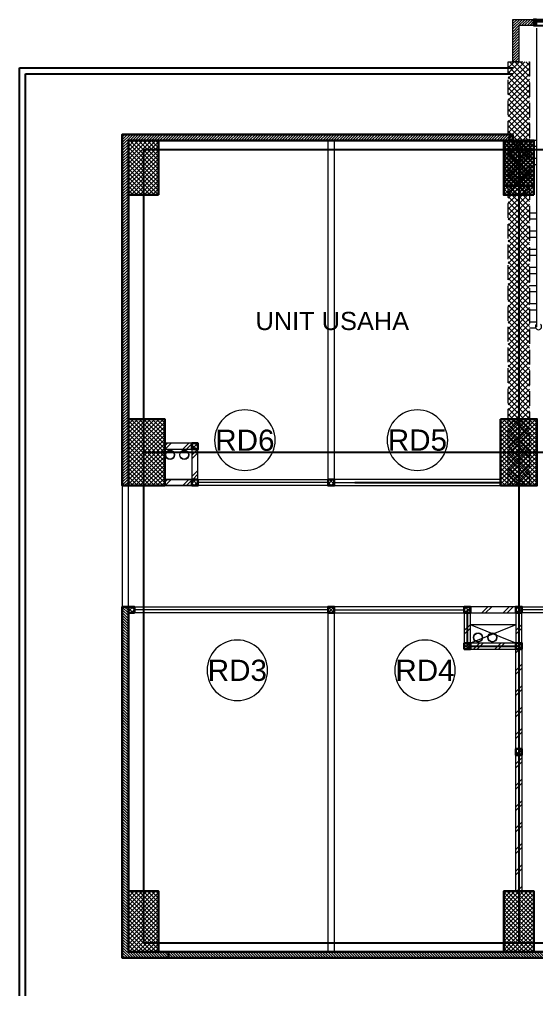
# Model space of a CAD drawing. Header units: millimetres. Extents: x -108 to 357, y -17 to 192.
# Drawn here: x 119.12 to 127.67, y 42.62 to 58.65 of the extents above; entities that cross this region are included whole.
import ezdxf
from ezdxf.enums import TextEntityAlignment as Align

# ---------------------------------------------------------------- set-up
doc = ezdxf.new("R2010")
doc.units = ezdxf.units.MM
doc.linetypes.add('ACAD_ISO02W100', pattern=[15, 12, -3])
for name, color, linetype, lineweight in [('ars', 11, 'Continuous', 0), ('KACA', 151, 'Continuous', 5), ('KOL', 1, 'Continuous', 30), ('KOLOM', 4, 'Continuous', 9), ('lan', 7, 'Continuous', 15), ('NOT', 7, 'Continuous', 20), ('tem', 5, 'Continuous', 20)]:
    doc.layers.add(name, color=color, linetype=linetype, lineweight=lineweight)
doc.layers.add('as', color=1, linetype='Continuous', plot=False)
doc.layers.add('Kusen', color=30, linetype='Continuous')
doc.styles.add('S', font='simplex', dxfattribs={"width": 0.75})
doc.styles.get("Standard").update_dxf_attribs({"font": 'arial.ttf'})
pattern_1 = [(45, (0, -5), (-0.03535534, 0.03535534), []), (135, (0, -5), (-0.03535534, -0.03535534), [])]
pattern_2 = [(225, (-30.382848, 0.26773), (0.022097087, -0.022097087), [])]

# ---------------------------------------------------------------- blocks, each defined once
blk = doc.blocks.new('NAV')
blk.add_circle((0, -0.4), 0.4)
at = {"style": 'S', "width": 0.75, "flags": 4}
blk.add_attdef('AV', text='', height=0.3, dxfattribs=at).set_placement((0, -0.4), align=Align.MIDDLE)
blk = doc.blocks.new('K 10.10')
at = {"layer": 'ars'}
h = blk.add_hatch(dxfattribs=at)
h.set_pattern_fill('_USER', color=256, scale=0.05, angle=45, double=1, pattern_type=0)
h.set_pattern_definition([(45, (0, 0), (-0.035355339, 0.035355339), []), (135, (0, 0), (-0.035355339, -0.035355339), [])])
h.paths.add_polyline_path([(1560.538, 1380.407), (1560.638, 1380.407), (1560.638, 1380.507), (1560.538, 1380.507)])
at = {"layer": 'KOL'}
blk.add_lwpolyline([(1560.538, 1380.407), (1560.638, 1380.407), (1560.638, 1380.507), (1560.538, 1380.507)], close=True, dxfattribs=at)
blk = doc.blocks.new('k1')
at = {"layer": 'ars'}
h = blk.add_hatch(dxfattribs=at)
h.set_pattern_fill('_USER', color=256, scale=0.05, angle=45, double=1, pattern_type=0)
h.set_pattern_definition(pattern_1)
h.paths.add_polyline_path([(-0.3, -0.55), (0.3, -0.55), (0.3, 0.55), (-0.3, 0.55)])
at = {"layer": 'KOL'}
blk.add_lwpolyline([(-0.3, -0.55), (0.3, -0.55), (0.3, 0.55), (-0.3, 0.55)], close=True, dxfattribs=at)
blk = doc.blocks.new('k3')
at = {"layer": 'ars'}
h = blk.add_hatch(dxfattribs=at)
h.set_pattern_fill('_USER', color=256, scale=0.05, angle=45, double=1, pattern_type=0)
h.set_pattern_definition([(45, (0, -5.05), (-0.03535534, 0.03535534), []), (135, (0, -5.05), (-0.03535534, -0.03535534), [])])
h.paths.add_polyline_path([(-0.25, -0.45), (0.25, -0.45), (0.25, 0.45), (-0.25, 0.45)])
at = {"layer": 'KOL'}
blk.add_lwpolyline([(-0.25, -0.45), (0.25, -0.45), (0.25, 0.45), (-0.25, 0.45)], close=True, dxfattribs=at)
blk = doc.blocks.new('k2')
at = {"layer": 'ars'}
h = blk.add_hatch(dxfattribs=at)
h.set_pattern_fill('_USER', color=256, scale=0.05, angle=45, double=1, pattern_type=0)
h.set_pattern_definition(pattern_1)
h.paths.add_polyline_path([(-0.25, -0.5), (0.25, -0.5), (0.25, 0.5), (-0.25, 0.5)])
at = {"layer": 'KOL'}
blk.add_lwpolyline([(-0.25, -0.5), (0.25, -0.5), (0.25, 0.5), (-0.25, 0.5)], close=True, dxfattribs=at)
blk = doc.blocks.new('T. J2')
at = {"layer": 'KACA', "color": 141}
blk.add_lwpolyline([(-0.379, 0.077), (0.291, 0.077), (0.291, 0.082), (-0.379, 0.082)], close=True, dxfattribs=at)
at = {"layer": 'Kusen'}
for p, q in [((-0.419, 0), (0.331, 0)), ((-0.369, 0.1), (0.281, 0.1)), ((0.281, 0.06), (-0.369, 0.06))]:
    blk.add_line(p, q, dxfattribs=at)
for points in [[(-0.459, 0), (-0.419, 0), (-0.419, 0.1), (-0.459, 0.1)], [(0.331, 0), (0.371, 0), (0.371, 0.1), (0.331, 0.1)]]:
    blk.add_lwpolyline(points, close=True, dxfattribs=at)
for points in [[(-0.369, 0.077), (-0.369, 0.06), (-0.419, 0.06), (-0.419, 0.1), (-0.369, 0.1), (-0.369, 0.082), (-0.379, 0.082), (-0.379, 0.077), (-0.369, 0.077)], [(0.281, 0.077), (0.281, 0.06), (0.331, 0.06), (0.331, 0.1), (0.281, 0.1), (0.281, 0.082), (0.291, 0.082), (0.291, 0.077), (0.281, 0.077)]]:
    blk.add_lwpolyline(points, dxfattribs=at)
blk = doc.blocks.new("k3'")
at = {"layer": 'ars'}
h = blk.add_hatch(dxfattribs=at)
h.set_pattern_fill('_USER', color=256, scale=0.05, angle=45, double=1, pattern_type=0)
h.set_pattern_definition([(45, (0, -4.975), (-0.03535534, 0.03535534), []), (135, (0, -4.975), (-0.03535534, -0.03535534), [])])
h.paths.add_polyline_path([(-0.25, -0.375), (0.25, -0.375), (0.25, 0.375), (-0.25, 0.375)])
at = {"layer": 'KOL'}
blk.add_lwpolyline([(-0.25, -0.375), (0.25, -0.375), (0.25, 0.375), (-0.25, 0.375)], close=True, dxfattribs=at)
blk = doc.blocks.new('A-2')
at = {"layer": 'ars'}
h = blk.add_hatch(dxfattribs=at)
h.set_pattern_fill('ANSI31', color=256, scale=0.25, style=0)
h.set_pattern_definition(pattern_2)
h.paths.add_polyline_path([(-30.733, 58.568), (-30.633, 58.568), (-30.633, 59.168), (-30.383, 59.168), (-30.383, 59.268), (-30.733, 59.268)])
h = blk.add_hatch(dxfattribs=at)
h.set_pattern_fill('ANSI31', color=256, scale=0.25, style=0)
h.set_pattern_definition(pattern_2)
edge = h.paths.add_edge_path()
edge.add_line((-30.733, 58.568), (-30.733, 59.268))
edge.add_line((-30.733, 59.268), (-30.383, 59.268))
edge.add_line((-30.383, 59.268), (-30.383, 59.168))
edge.add_line((-30.383, 59.168), (-30.633, 59.168))
edge.add_line((-30.633, 59.168), (-30.633, 58.568))
edge.add_line((-30.633, 58.568), (-30.733, 58.568))
h = blk.add_hatch(dxfattribs=at)
h.set_pattern_fill('ANSI37', color=256, scale=0.02, style=0)
h.set_pattern_definition([(45, (237.75906, -138.62618), (-0.044901281, 0.044901281), []), (135, (237.75906, -138.62618), (-0.044901281, -0.044901281), [])])
h.paths.add_polyline_path([(-30.458, 51.568), (-30.808, 51.568), (-30.808, 58.568), (-30.458, 58.568)])
h = blk.add_hatch(dxfattribs=at)
h.set_pattern_fill('ANSI31', color=256, scale=0.01, angle=180, style=0)
h.set_pattern_definition([(225, (0.099944, 0.143103), (0.02245064, -0.02245064), [])])
h.paths.add_polyline_path([(-30.733, 57.368), (-37.083, 57.368), (-37.183, 57.368), (-37.183, 51.568), (-37.083, 51.568), (-37.083, 57.268), (-30.733, 57.268)])
h = blk.add_hatch(dxfattribs=at)
h.set_pattern_fill('TEMBOK', color=256, scale=0.25)
h.set_pattern_definition([(45, (4.67994, -1.9569), (-0.1767767, 0.1767767), []), (45, (4.74244, -1.9569), (-0.1767767, 0.1767767), [])])
h.paths.add_polyline_path([(-36.033, 52.168), (-36.483, 52.168), (-36.483, 52.268), (-36.033, 52.268)])
h = blk.add_hatch(dxfattribs=at)
h.set_pattern_fill('TEMBOK', color=256, scale=0.25)
h.set_pattern_definition([(45, (2.94994, -6.0569), (-0.1767767, 0.1767767), []), (45, (3.01244, -6.0569), (-0.1767767, 0.1767767), [])])
h.paths.add_polyline_path([(-36.033, 51.668), (-35.933, 51.668), (-35.933, 52.168), (-36.033, 52.168)])
h = blk.add_hatch(dxfattribs=at)
h.set_pattern_fill('TEMBOK', color=256, scale=0.25)
h.set_pattern_definition([(45, (4.67994, -2.5569), (-0.1767767, 0.1767767), []), (45, (4.74244, -2.5569), (-0.1767767, 0.1767767), [])])
h.paths.add_polyline_path([(-36.033, 51.568), (-36.483, 51.568), (-36.483, 51.668), (-36.033, 51.668)])
h = blk.add_hatch(dxfattribs=at)
h.set_pattern_fill('ANSI31', color=256, scale=0.25, angle=180, style=0)
h.set_pattern_definition([(135, (-37.18285, 49.56774), (0.02209709, 0.02209709), [])])
h.paths.add_polyline_path([(-36.418, 43.768), (-37.083, 43.768), (-37.183, 43.768), (-37.183, 49.568), (-37.083, 49.568), (-37.083, 43.868), (-36.418, 43.868)])
h = blk.add_hatch(dxfattribs=at)
h.set_pattern_fill('ANSI31', color=256, scale=0.25, angle=180, style=0)
h.set_pattern_definition([(135, (-37.18285, 49.56774), (0.022097087, 0.022097087), [])])
h.paths.add_polyline_path([(-5.983, 43.768), (-37.083, 43.768), (-37.183, 43.768), (-37.183, 49.568), (-37.083, 49.568), (-37.083, 43.868), (-5.983, 43.868)])
h = blk.add_hatch(dxfattribs=at)
h.set_pattern_fill('TEMBOK', color=256, scale=0.25)
h.set_pattern_definition([(45, (4.1892, 40.11602), (-0.1767767, 0.1767767), []), (45, (4.2517, 40.11602), (-0.1767767, 0.1767767), [])])
h.paths.add_polyline_path([(-31.433, 49.568), (-30.683, 49.568), (-30.683, 49.468), (-31.433, 49.468)])
h = blk.add_hatch(dxfattribs=at)
h.set_pattern_fill('TEMBOK', color=256, scale=0.25)
h.set_pattern_definition([(45, (2.4592, 36.61602), (-0.1767767, 0.1767767), []), (45, (2.5217, 36.61602), (-0.1767767, 0.1767767), [])])
h.paths.add_polyline_path([(-31.433, 49.468), (-31.533, 49.468), (-31.533, 48.968), (-31.433, 48.968)])
h = blk.add_hatch(dxfattribs=at)
h.set_pattern_fill('TEMBOK', color=256, scale=0.25)
h.set_pattern_definition([(45, (3.3092, 36.61602), (-0.1767767, 0.1767767), []), (45, (3.3717, 36.61602), (-0.1767767, 0.1767767), [])])
h.paths.add_polyline_path([(-30.583, 49.468), (-30.683, 49.468), (-30.683, 48.968), (-30.583, 48.968)])
h = blk.add_hatch(dxfattribs=at)
h.set_pattern_fill('TEMBOK', color=256, scale=0.25)
h.set_pattern_definition([(45, (4.1892, 40.71602), (-0.1767767, 0.1767767), []), (45, (4.2517, 40.71602), (-0.1767767, 0.1767767), [])])
h.paths.add_polyline_path([(-31.433, 48.968), (-30.683, 48.968), (-30.683, 48.868), (-31.433, 48.868)])
h = blk.add_hatch(dxfattribs=at)
h.set_pattern_fill('TEMBOK', color=256, scale=0.25)
h.set_pattern_definition([(225, (43.76715, 53.01774), (0.1767767, -0.1767767), []), (225, (43.70465, 53.01774), (0.1767767, -0.1767767), [])])
h.paths.add_polyline_path([(-30.583, 47.218), (-30.683, 47.218), (-30.683, 48.868), (-30.583, 48.868)])
h = blk.add_hatch(dxfattribs=at)
h.set_pattern_fill('TEMBOK', color=256, scale=0.25)
h.set_pattern_definition([(225, (43.76715, 51.11774), (0.1767767, -0.1767767), []), (225, (43.70465, 51.11774), (0.1767767, -0.1767767), [])])
h.paths.add_polyline_path([(-30.583, 44.868), (-30.683, 44.868), (-30.683, 47.118), (-30.583, 47.118)])
for p, q in [((-38.883, 41.168), (-38.883, 58.468)), ((-38.883, 58.468), (-30.733, 58.468)), ((-38.783, 41.868), (-38.783, 58.368)), ((-38.783, 58.368), (-30.733, 58.368))]:
    blk.add_line(p, q)
for p, q in [((-30.339, 59.124), (-30.339, 54.193)), ((-30.339, 57.168), (-30.383, 57.168)), ((-30.339, 56.868), (-30.383, 56.868)), ((-30.339, 55.968), (-30.458, 55.968)), ((-30.339, 55.668), (-30.458, 55.668)), ((-30.339, 55.368), (-30.458, 55.368)), ((-30.339, 55.068), (-30.458, 55.068)), ((-30.339, 54.768), (-30.458, 54.768)), ((-30.339, 54.468), (-30.458, 54.468)), ((-30.339, 54.168), (-30.458, 54.168))]:
    blk.add_line(p, q, dxfattribs=at)
for centre, radius in [((-36.395, 52.076), 0.075), ((-36.395, 52.076), 0.071), ((-36.159, 52.076), 0.075), ((-36.159, 52.076), 0.071), ((-31.307, 49.06), 0.075), ((-31.307, 49.06), 0.071), ((-31.07, 49.06), 0.075), ((-31.07, 49.06), 0.071)]:
    blk.add_circle(centre, radius, dxfattribs=at)
blk.add_arc((-30.308, 54.193), 0.0512, 127.5719, 52.4281, dxfattribs=at)
at = {"layer": 'as'}
for p, q in [((-36.833, 57.118), (37.567, 57.118)), ((-36.833, 57.118), (-36.833, 44.018)), ((-30.633, 57.118), (-30.633, 44.018)), ((-36.833, 52.118), (37.567, 52.118)), ((-33.343, 51.618), (-30.933, 51.618)), ((-31.483, 48.918), (-31.483, 49.518)), ((-31.483, 48.918), (-30.633, 48.918)), ((-36.833, 44.018), (37.567, 44.018))]:
    blk.add_line(p, q, dxfattribs=at)
at = {"layer": 'KOL'}
for points in [[(-30.733, 57.368), (-37.083, 57.368), (-37.183, 57.368), (-37.183, 51.568), (-37.083, 51.568), (-37.083, 57.268), (-30.733, 57.268), (-30.733, 57.368)], [(-36.418, 43.768), (-37.083, 43.768), (-37.183, 43.768), (-37.183, 49.568), (-37.083, 49.568), (-37.083, 43.868), (-36.418, 43.868), (-36.418, 43.768)], [(-5.983, 43.768), (-37.083, 43.768), (-37.183, 43.768), (-37.183, 49.568), (-37.083, 49.568), (-37.083, 43.868), (-5.983, 43.868), (-5.983, 43.768)]]:
    blk.add_lwpolyline(points, dxfattribs=at)
at = {"layer": 'KOLOM', "linetype": 'ACAD_ISO02W100', "ltscale": 0.02}
blk.add_lwpolyline([(-30.458, 51.568), (-30.808, 51.568), (-30.808, 58.568), (-30.458, 58.568)], close=True, dxfattribs=at)
at = {"layer": 'lan'}
for p, q in [((-30.339, 57.268), (-30.383, 57.268)), ((-30.339, 56.968), (-30.383, 56.968)), ((-30.339, 56.068), (-30.458, 56.068)), ((-30.339, 55.768), (-30.458, 55.768)), ((-30.339, 55.468), (-30.458, 55.468)), ((-30.339, 55.168), (-30.458, 55.168)), ((-30.339, 54.868), (-30.458, 54.868)), ((-30.339, 54.568), (-30.458, 54.568)), ((-30.339, 54.268), (-30.458, 54.268)), ((-33.783, 51.618), (-35.933, 51.618)), ((-33.683, 51.618), (-30.933, 51.618)), ((-33.783, 49.518), (-36.983, 49.518)), ((-33.683, 49.518), (-31.533, 49.518)), ((-27.583, 49.518), (-30.583, 49.518))]:
    blk.add_line(p, q, dxfattribs=at)
for points in [[(-33.683, 51.668), (-33.783, 51.668), (-33.783, 57.268), (-33.683, 57.268)], [(-36.483, 51.568), (-36.483, 51.668), (-33.783, 51.668), (-33.783, 51.568)], [(-30.933, 51.568), (-30.933, 51.668), (-33.683, 51.668), (-33.683, 51.568)], [(-37.183, 49.568), (-37.083, 49.568), (-37.083, 51.568), (-37.183, 51.568)], [(-36.983, 49.468), (-36.983, 49.568), (-33.783, 49.568), (-33.783, 49.468)], [(-31.533, 49.468), (-31.533, 49.568), (-33.683, 49.568), (-33.683, 49.468)], [(-30.583, 49.468), (-30.583, 49.568), (-27.583, 49.568), (-27.583, 49.468)], [(-33.683, 43.868), (-33.783, 43.868), (-33.783, 49.468), (-33.683, 49.468)]]:
    blk.add_lwpolyline(points, close=True, dxfattribs=at)
for points in [[(-30.683, 49.268), (-31.433, 48.968)], [(-30.683, 48.968), (-31.433, 49.268)], [(-30.683, 49.268), (-31.433, 49.268)]]:
    blk.add_lwpolyline(points, dxfattribs=at)
at = {"layer": 'tem'}
blk.add_lwpolyline([(-30.733, 58.568), (-30.733, 59.268), (-30.383, 59.268), (-30.383, 59.168), (-30.633, 59.168), (-30.633, 58.568), (-30.733, 58.568)], dxfattribs=at)
blk.add_lwpolyline([(-30.733, 58.568), (-30.733, 59.268), (-30.383, 59.268), (-30.383, 59.168), (-30.633, 59.168), (-30.633, 58.568), (-30.733, 58.568)], dxfattribs=at)
for points in [[(-36.033, 52.268), (-36.483, 52.268), (-36.483, 52.168), (-36.033, 52.168)], [(-36.033, 51.668), (-35.933, 51.668), (-35.933, 52.168), (-36.033, 52.168)], [(-36.483, 51.568), (-36.033, 51.568), (-36.033, 51.668), (-36.483, 51.668)], [(-30.683, 49.568), (-31.433, 49.568), (-31.433, 49.468), (-30.683, 49.468)], [(-31.433, 49.468), (-31.533, 49.468), (-31.533, 48.968), (-31.433, 48.968)], [(-30.583, 49.468), (-30.683, 49.468), (-30.683, 48.968), (-30.583, 48.968)], [(-31.433, 48.868), (-30.683, 48.868), (-30.683, 48.968), (-31.433, 48.968)]]:
    blk.add_lwpolyline(points, close=True, dxfattribs=at)
at = {"layer": 'tem', "ltscale": 2}
for points in [[(-30.583, 47.218), (-30.683, 47.218), (-30.683, 48.868), (-30.583, 48.868)], [(-30.583, 44.868), (-30.683, 44.868), (-30.683, 47.118), (-30.583, 47.118)]]:
    blk.add_lwpolyline(points, close=True, dxfattribs=at)
at = {"layer": 'KOL', "xscale": -1}
for name, p in [('k3', (-36.833, 56.818)), ('k3', (-30.633, 56.818)), ('k2', (-36.833, 44.368)), ('k2', (-30.633, 44.368))]:
    blk.add_blockref(name, p, dxfattribs=at)
at = {"layer": 'KOL', "xscale": -1, "rotation": 180}
for name, p in [("k3'", (-30.633, 56.893)), ("k3'", (-30.633, 56.893)), ('k1', (-36.783, 52.118)), ('k1', (-30.633, 52.118)), ('k1', (-30.633, 52.118))]:
    blk.add_blockref(name, p, dxfattribs=at)
at = {"layer": 'KOLOM', "extrusion": (0, 0, -1), "zscale": -1, "rotation": 180}
for p in [(1596.571, 1432.675), (1596.571, 1432.075)]:
    blk.add_blockref('K 10.10', p, dxfattribs=at)
at = {"layer": 'KOLOM', "extrusion": (0, 0, -1), "xscale": -1, "zscale": -1}
for p, rotation in [((-1526.855, 1432.075), 180), ((1597.621, -1330.939), 359.9999999999999), ((1594.321, -1330.939), 359.9999999999999), ((-1529.955, 1427.625), 180)]:
    blk.add_blockref('K 10.10', p, dxfattribs=dict(at, rotation=rotation))
at = {"layer": 'KOLOM', "xscale": -1}
blk.add_blockref('K 10.10', (1523.555, -1330.939), dxfattribs=at)
at = {"layer": 'KOLOM', "extrusion": (0, 0, -1), "zscale": -1}
for p in [(-1529.105, -1330.939), (-1529.955, -1330.939), (-1529.105, -1331.539), (-1529.955, -1331.539)]:
    blk.add_blockref('K 10.10', p, dxfattribs=at)
at = {"layer": 'Kusen'}
for p in [(-29.934, 59.168), (-29.934, 59.168), (-29.924, 59.168), (-29.924, 59.168)]:
    blk.add_blockref('T. J2', p, dxfattribs=at)

msp = doc.modelspace()

# ---------------------------------------------------------------- block references
msp.add_blockref('A-2', (158.00671, -0.62199))
at = {"layer": 'NOT'}
ref = msp.add_blockref('NAV', (122.84886, 51.19575), dxfattribs=dict(at, xscale=-1.25, yscale=1.25, zscale=1.25, rotation=180))
ref.add_attrib('AV', 'RD6', dxfattribs={"layer": '0', "height": 0.35, "flags": 4}).set_placement((122.84886, 51.69575), align=Align.MIDDLE)
ref = msp.add_blockref('NAV', (125.69886, 51.19575), dxfattribs=dict(at, xscale=-1.25, yscale=1.25, zscale=1.25, rotation=180))
ref.add_attrib('AV', 'RD5', dxfattribs={"layer": '0', "height": 0.35, "flags": 4}).set_placement((125.69886, 51.69575), align=Align.MIDDLE)
ref = msp.add_blockref('NAV', (122.72386, 47.39577), dxfattribs=dict(at, xscale=-1.25, yscale=1.25, zscale=1.25, rotation=180))
ref.add_attrib('AV', 'RD3', dxfattribs={"layer": '0', "height": 0.35, "flags": 4}).set_placement((122.72386, 47.89577), align=Align.MIDDLE)
ref = msp.add_blockref('NAV', (125.82387, 47.39577), dxfattribs=dict(at, xscale=-1.25, yscale=1.25, zscale=1.25, rotation=180))
ref.add_attrib('AV', 'RD4', dxfattribs={"layer": '0', "height": 0.35, "flags": 4}).set_placement((125.82387, 47.89577), align=Align.MIDDLE)

# ---------------------------------------------------------------- texts
at = {"layer": 'NOT', "insert": (122.94617, 53.81517), "char_height": 0.3, "attachment_point": 1}
msp.add_mtext_dynamic_manual_height_columns('\\pi0.077964;UNIT USAHA', width=2.6617262, gutter_width=1, heights=[0], dxfattribs=at)

doc.saveas('drawing.dxf')
